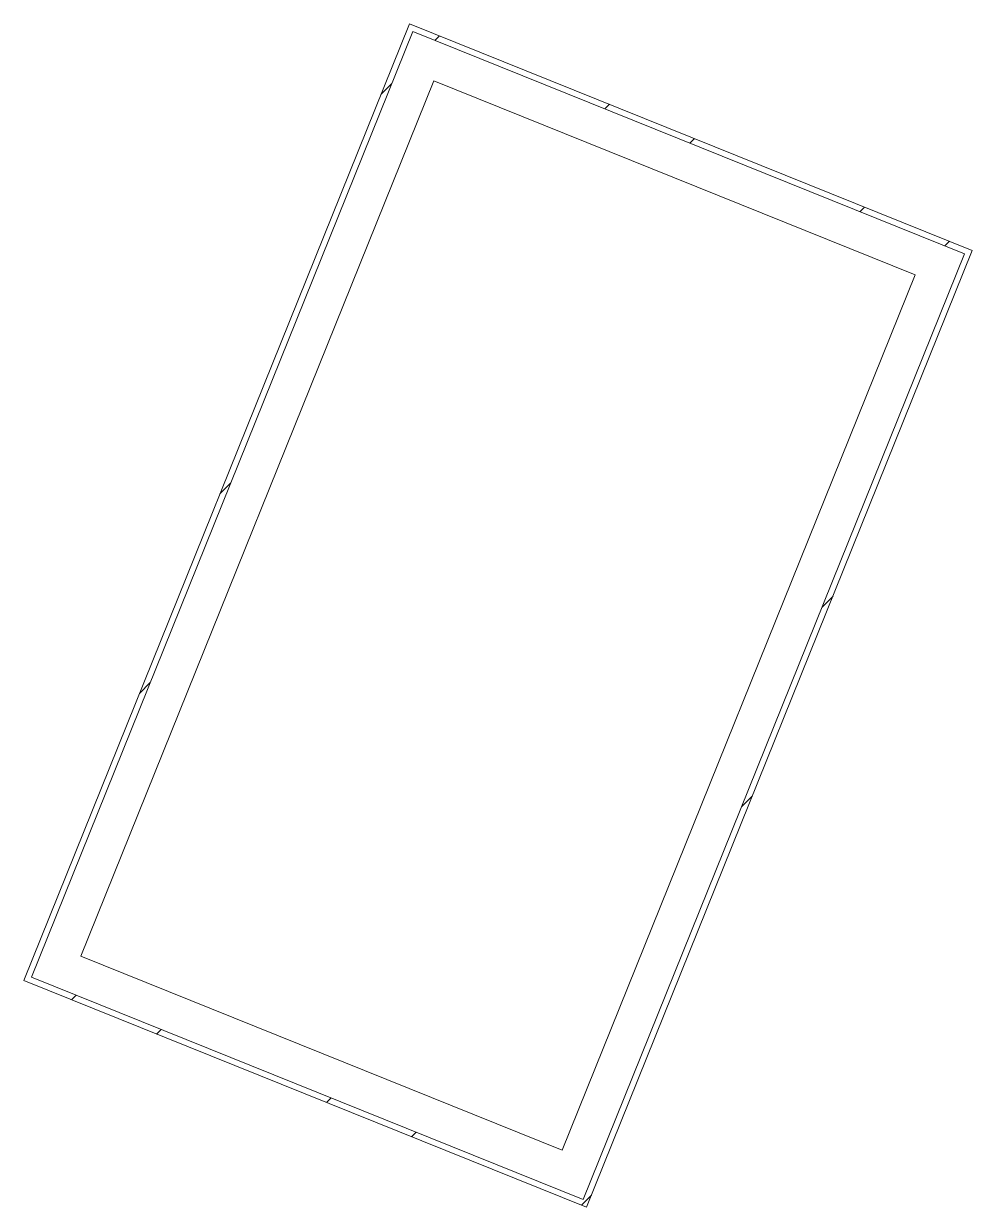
# Model space of a CAD drawing. Header units: millimetres. Extents: x -584918 to 2941280, y 3000189 to 4229862.
# Drawn here: x -449267 to -448017, y 4059005 to 4060565 of the extents above; entities that cross this region are included whole.
import ezdxf

# ---------------------------------------------------------------- set-up
doc = ezdxf.new("R2010")
doc.units = ezdxf.units.MM
for name, color, linetype, lineweight in [('Стены наружные', 7, 'Continuous', 0), ('Стены отделка', 7, 'Continuous', 0), ('Стены штриховка', 7, 'Continuous', 0)]:
    doc.layers.add(name, color=color, linetype=linetype, lineweight=lineweight)
pattern_1 = [(45, (-440814.02, 4025236.8), (-235.7317, 235.7317), []), (45, (-440656.87, 4025236.8), (-235.7317, 235.7317), [])]

msp = doc.modelspace()

# ---------------------------------------------------------------- hatches: boundary and pattern name
at = {"layer": 'Стены наружные'}
h = msp.add_hatch(dxfattribs=at)
h.set_pattern_fill('FP_6', color=256, style=0, pattern_type=2)
h.set_pattern_definition(pattern_1)
h.paths.add_polyline_path([(-448019.6, 4060259.007), (-448016.61, 4060266.427), (-448758.625, 4060565.448), (-448761.615, 4060558.028), (-448027.02, 4060261.997)])
h = msp.add_hatch(dxfattribs=at)
h.set_pattern_fill('FP_6', color=256, style=0, pattern_type=2)
h.set_pattern_definition(pattern_1)
h.paths.add_polyline_path([(-449259.541, 4059301.032), (-448754.195, 4060555.038), (-448761.615, 4060558.028), (-449266.961, 4059304.022)])
h = msp.add_hatch(dxfattribs=at)
h.set_pattern_fill('FP_6', color=256, style=0, pattern_type=2)
h.set_pattern_definition(pattern_1)
h.paths.add_polyline_path([(-448524.946, 4059005.001), (-448019.6, 4060259.007), (-448027.02, 4060261.997), (-448532.366, 4059007.991), (-448529.376, 4059006.786)])
h = msp.add_hatch(dxfattribs=at)
h.set_pattern_fill('FP_6', color=256, style=0, pattern_type=2)
h.set_pattern_definition(pattern_1)
h.paths.add_polyline_path([(-448532.366, 4059007.991), (-448529.376, 4059015.412), (-449256.55, 4059308.452), (-449259.541, 4059301.032), (-448550.779, 4059015.412)])

# ---------------------------------------------------------------- linework, layer by layer
at = {"layer": 'Стены отделка'}
for p, q in [((-448758.625, 4060565.448), (-449266.961, 4059304.022)), ((-448016.61, 4060266.427), (-448758.625, 4060565.448)), ((-449191.486, 4059336.139), (-448726.508, 4060489.973)), ((-448726.508, 4060489.973), (-448092.085, 4060234.31)), ((-448524.946, 4059005.001), (-448016.61, 4060266.427)), ((-448092.085, 4060234.31), (-448557.063, 4059080.476)), ((-448557.063, 4059080.476), (-449191.486, 4059336.139)), ((-449266.961, 4059304.022), (-448524.946, 4059005.001))]:
    msp.add_line(p, q, dxfattribs=at)
at = {"layer": 'Стены штриховка'}
for p, q in [((-448754.195, 4060555.038), (-449256.55, 4059308.452)), ((-448027.02, 4060261.997), (-448754.195, 4060555.038)), ((-448529.376, 4059015.412), (-448027.02, 4060261.997)), ((-449256.55, 4059308.452), (-448529.376, 4059015.412))]:
    msp.add_line(p, q, dxfattribs=at)

doc.saveas('drawing.dxf')
